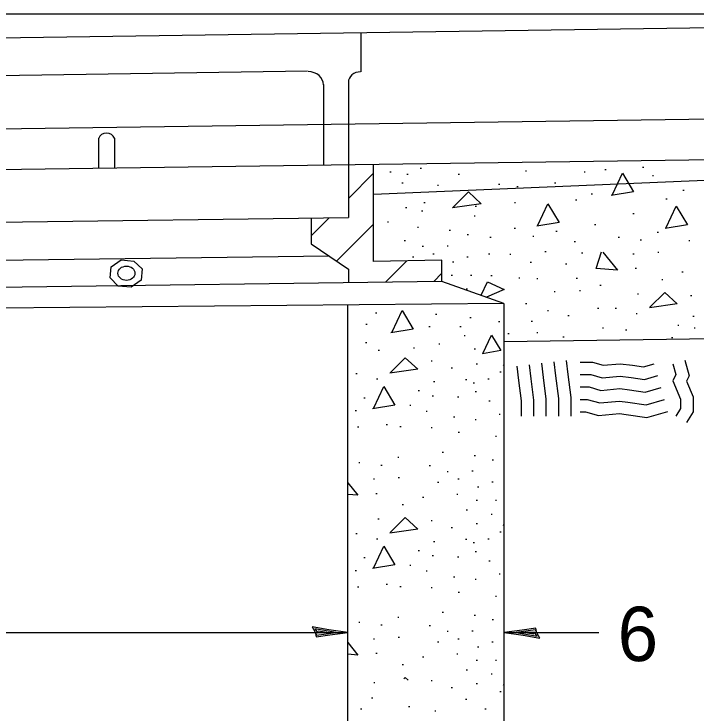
# Model space of a CAD drawing. Extents: x 0 to 2.83, y -0.14 to 1.83.
# Drawn here: x 1.2799 to 1.4263, y 0.491 to 0.6411 of the extents above; entities that cross this region are included whole.
import ezdxf

# ---------------------------------------------------------------- set-up
doc = ezdxf.new("R2010")
doc.units = 0
doc.layers.add('RD_Pr_Roadway_Dimensions', color=7, linetype='Continuous')
doc.layers.add('SH_General_Details', color=7, linetype='Continuous')

msp = doc.modelspace()

# ---------------------------------------------------------------- linework, layer by layer
at = {"layer": 'RD_Pr_Roadway_Dimensions'}
for p, q in [((1.24323, 0.50827), (1.35156, 0.50827)), ((1.38516, 0.50827), (1.40545, 0.50827))]:
    msp.add_line(p, q, dxfattribs=at)
for points in [[(1.34454, 0.50837), (1.34478, 0.50733), (1.34774, 0.50778), (1.35156, 0.50827), (1.34749, 0.50883), (1.34392, 0.50946), (1.34454, 0.50837), (1.34486, 0.50768), (1.34899, 0.50828), (1.34447, 0.50907), (1.34514, 0.50818), (1.34704, 0.5083), (1.34522, 0.50858)], [(1.39217, 0.50817), (1.39193, 0.50921), (1.38897, 0.50876), (1.38515, 0.50827), (1.38922, 0.50771), (1.39279, 0.50708), (1.39217, 0.50817), (1.39185, 0.50886), (1.38772, 0.50826), (1.39224, 0.50747), (1.39157, 0.50836), (1.38967, 0.50824), (1.39149, 0.50796)]]:
    msp.add_lwpolyline(points, dxfattribs=at)
at = {"layer": 'SH_General_Details'}
for p, q in [((0.45712, 0.64108), (1.47937, 0.64108)), ((0.96531, 0.63143), (1.57758, 0.64034)), ((1.35439, 0.63712), (1.35439, 0.62865)), ((1.34294, 0.62883), (1.11361, 0.62532)), ((1.3517, 0.62644), (1.3517, 0.60872)), ((1.34635, 0.62591), (1.34635, 0.60865)), ((1.57758, 0.62063), (0.96523, 0.61191)), ((1.29814, 0.60808), (1.29814, 0.61443)), ((1.30149, 0.61443), (1.30149, 0.60813)), ((0.96523, 0.60332), (1.57758, 0.61188)), ((1.57758, 0.61162), (1.35712, 0.60231)), ((1.35169, 0.60872), (1.35169, 0.59739)), ((1.35712, 0.58796), (1.35712, 0.6088)), ((1.36714, 0.60796), (1.3674, 0.60796)), ((1.41485, 0.60822), (1.41512, 0.60822)), ((1.36058, 0.60717), (1.36085, 0.60717)), ((1.36425, 0.60665), (1.36452, 0.60665)), ((1.37526, 0.60665), (1.37553, 0.60665)), ((1.38968, 0.60743), (1.38995, 0.60743)), ((1.40227, 0.60717), (1.40253, 0.60717)), ((1.40672, 0.6077), (1.40699, 0.6077)), ((1.41695, 0.60638), (1.41721, 0.60638)), ((1.3632, 0.60481), (1.36347, 0.60481)), ((1.37081, 0.60429), (1.37107, 0.60429)), ((1.38391, 0.60455), (1.38418, 0.60455)), ((1.38785, 0.60402), (1.38811, 0.60402)), ((1.39597, 0.60481), (1.39624, 0.60481)), ((1.40384, 0.60245), (1.40411, 0.60245)), ((1.4235, 0.60324), (1.42377, 0.60324)), ((1.36792, 0.60061), (1.36819, 0.60061)), ((1.38732, 0.60061), (1.38759, 0.60061)), ((1.40043, 0.60114), (1.4007, 0.60114)), ((1.41983, 0.6014), (1.4201, 0.6014)), ((1.36399, 0.59956), (1.36426, 0.59956)), ((1.37893, 0.59983), (1.3792, 0.59983)), ((1.3674, 0.59878), (1.36766, 0.59878)), ((1.37867, 0.59773), (1.37894, 0.59773)), ((1.41275, 0.59825), (1.41302, 0.59825)), ((1.10552, 0.59397), (1.35169, 0.59739)), ((1.34368, 0.59728), (1.34368, 0.59169)), ((1.36006, 0.59642), (1.36032, 0.59642)), ((1.3665, 0.59533), (1.36677, 0.59533)), ((1.37336, 0.59464), (1.37363, 0.59464)), ((1.38729, 0.5951), (1.38756, 0.5951)), ((1.39624, 0.59441), (1.3965, 0.59441)), ((1.40455, 0.59584), (1.40481, 0.59584)), ((1.3772, 0.59372), (1.37747, 0.59372)), ((1.38208, 0.59315), (1.38234, 0.59315)), ((1.39125, 0.59338), (1.39151, 0.59338)), ((1.40959, 0.59315), (1.40986, 0.59315)), ((1.41796, 0.59424), (1.41823, 0.59424)), ((1.34368, 0.59169), (1.35174, 0.58627)), ((1.36369, 0.59246), (1.36396, 0.59246)), ((1.40019, 0.59223), (1.40046, 0.59223)), ((1.41435, 0.59258), (1.41462, 0.59258)), ((1.42473, 0.59246), (1.42499, 0.59246)), ((1.36753, 0.5912), (1.3678, 0.5912)), ((1.37287, 0.59132), (1.37313, 0.59132)), ((1.39388, 0.59011), (1.39415, 0.59011)), ((1.41808, 0.58994), (1.41834, 0.58994)), ((1.34758, 0.58906), (1.11039, 0.58599)), ((1.36547, 0.58891), (1.36574, 0.58891)), ((1.36983, 0.5896), (1.37009, 0.5896)), ((1.37715, 0.58896), (1.37741, 0.58896)), ((1.38179, 0.5896), (1.38206, 0.5896)), ((1.38632, 0.58948), (1.38658, 0.58948)), ((1.40174, 0.58982), (1.402, 0.58982)), ((1.41274, 0.5896), (1.41301, 0.5896)), ((1.30077, 0.58677), (1.30293, 0.58829)), ((1.30293, 0.58829), (1.30568, 0.58801)), ((1.30568, 0.58801), (1.30743, 0.58632)), ((1.37177, 0.58819), (1.35712, 0.58796)), ((1.37177, 0.58367), (1.37177, 0.58819)), ((1.37405, 0.58788), (1.37432, 0.58788)), ((1.39073, 0.58776), (1.391, 0.58776)), ((1.3983, 0.58742), (1.39856, 0.58742)), ((1.30057, 0.58445), (1.30077, 0.58677)), ((1.30743, 0.58632), (1.30723, 0.58395)), ((1.35174, 0.58627), (1.35174, 0.58339)), ((1.41326, 0.5865), (1.41353, 0.5865)), ((1.42329, 0.5857), (1.42356, 0.5857)), ((1.30232, 0.58265), (1.30057, 0.58445)), ((1.30723, 0.58395), (1.30508, 0.58242)), ((1.37376, 0.58501), (1.37403, 0.58501)), ((1.37789, 0.58501), (1.37816, 0.58501)), ((1.3823, 0.5849), (1.38257, 0.5849)), ((1.38827, 0.58444), (1.38853, 0.58444)), ((1.39211, 0.58426), (1.39237, 0.58426)), ((1.40059, 0.58432), (1.40086, 0.58432)), ((1.41894, 0.58409), (1.4192, 0.58409)), ((1.37177, 0.58366), (1.08549, 0.57971)), ((1.30508, 0.58242), (1.30232, 0.58265)), ((1.38507, 0.57893), (1.37177, 0.58367)), ((1.40569, 0.58283), (1.40596, 0.58283)), ((1.37697, 0.58203), (1.37724, 0.58203)), ((1.39583, 0.58146), (1.3961, 0.58146)), ((1.40128, 0.58168), (1.40155, 0.58168)), ((1.41372, 0.581), (1.41399, 0.581)), ((1.42513, 0.58065), (1.42539, 0.58065)), ((1.38507, 0.57893), (1.07133, 0.57597)), ((1.35156, 0.34923), (1.35156, 0.57861)), ((1.38507, 0.57893), (1.38507, 0.34144)), ((1.3897, 0.57893), (1.38997, 0.57893)), ((1.40518, 0.5779), (1.40544, 0.5779)), ((1.40896, 0.5779), (1.40923, 0.5779)), ((1.35755, 0.57689), (1.35782, 0.57689)), ((1.37038, 0.57663), (1.37065, 0.57663)), ((1.3944, 0.57744), (1.39467, 0.57744)), ((1.41343, 0.57676), (1.4137, 0.57676)), ((1.37778, 0.57587), (1.37805, 0.57587)), ((1.38391, 0.57506), (1.38418, 0.57506)), ((1.39096, 0.57515), (1.39123, 0.57515)), ((1.39881, 0.57635), (1.39908, 0.57635)), ((1.42564, 0.57618), (1.42591, 0.57618)), ((1.35547, 0.57448), (1.35573, 0.57448)), ((1.36895, 0.57397), (1.36922, 0.57397)), ((1.37565, 0.57397), (1.37592, 0.57397)), ((1.40622, 0.57369), (1.40648, 0.57369)), ((1.42238, 0.57425), (1.42264, 0.57425)), ((1.42588, 0.57369), (1.42615, 0.57369)), ((1.37652, 0.57202), (1.37678, 0.57202)), ((1.57758, 0.57332), (1.38507, 0.57071)), ((1.38592, 0.57248), (1.38618, 0.57248)), ((1.39211, 0.57271), (1.39238, 0.57271)), ((1.4112, 0.57323), (1.41147, 0.57323)), ((1.3554, 0.57056), (1.35567, 0.57056)), ((1.39773, 0.57174), (1.398, 0.57174)), ((1.42106, 0.57163), (1.42133, 0.57163)), ((1.35812, 0.56892), (1.35839, 0.56892)), ((1.36564, 0.56942), (1.36591, 0.56942)), ((1.37108, 0.57025), (1.37135, 0.57025)), ((1.37869, 0.56921), (1.37896, 0.56921)), ((1.36945, 0.56661), (1.36971, 0.56661)), ((1.37911, 0.56598), (1.37938, 0.56598)), ((1.37374, 0.56512), (1.37401, 0.56512)), ((1.35328, 0.56386), (1.35355, 0.56386)), ((1.38422, 0.56421), (1.38448, 0.56421)), ((1.35775, 0.56272), (1.35802, 0.56272)), ((1.36996, 0.56214), (1.37023, 0.56214)), ((1.37684, 0.5626), (1.37711, 0.5626)), ((1.37848, 0.56191), (1.37875, 0.56191)), ((1.38164, 0.56272), (1.3819, 0.56272)), ((1.36669, 0.56021), (1.36696, 0.56021)), ((1.37894, 0.55998), (1.37921, 0.55998)), ((1.355, 0.55867), (1.35527, 0.55867)), ((1.36968, 0.55912), (1.36994, 0.55912)), ((1.37512, 0.55884), (1.37539, 0.55884)), ((1.36486, 0.55706), (1.36513, 0.55706)), ((1.38187, 0.55798), (1.38213, 0.55798)), ((1.35316, 0.55592), (1.35343, 0.55592)), ((1.36836, 0.5558), (1.36862, 0.5558)), ((1.37426, 0.55454), (1.37453, 0.55454)), ((1.37888, 0.55402), (1.37915, 0.55402)), ((1.38404, 0.55517), (1.38431, 0.55517)), ((1.35368, 0.55242), (1.35395, 0.55242)), ((1.35982, 0.55293), (1.36008, 0.55293)), ((1.36274, 0.55248), (1.363, 0.55248)), ((1.36944, 0.55225), (1.36971, 0.55225)), ((1.37529, 0.55127), (1.37556, 0.55127)), ((1.38324, 0.55041), (1.38351, 0.55041)), ((1.37185, 0.54697), (1.37212, 0.54697)), ((1.36228, 0.54588), (1.36255, 0.54588)), ((1.37871, 0.54628), (1.37898, 0.54628)), ((1.38255, 0.54537), (1.38282, 0.54537)), ((1.35391, 0.54479), (1.35418, 0.54479)), ((1.35867, 0.54422), (1.35894, 0.54422)), ((1.36904, 0.54411), (1.36931, 0.54411)), ((1.37288, 0.54284), (1.37315, 0.54284)), ((1.37822, 0.54296), (1.37848, 0.54296)), ((1.35706, 0.54124), (1.35733, 0.54124)), ((1.36239, 0.54158), (1.36266, 0.54158)), ((1.37082, 0.54055), (1.37109, 0.54055)), ((1.37518, 0.54124), (1.37544, 0.54124)), ((1.3825, 0.54061), (1.38276, 0.54061)), ((1.3794, 0.53952), (1.37967, 0.53952)), ((1.35758, 0.53814), (1.35785, 0.53814)), ((1.37495, 0.53797), (1.37522, 0.53797)), ((1.36761, 0.53734), (1.36788, 0.53734)), ((1.37911, 0.53665), (1.37938, 0.53665)), ((1.38324, 0.53665), (1.38351, 0.53665)), ((1.36325, 0.53574), (1.36352, 0.53574)), ((1.37701, 0.53459), (1.37728, 0.53459)), ((1.38232, 0.53367), (1.38259, 0.53367)), ((1.35804, 0.53264), (1.3583, 0.53264)), ((1.36945, 0.5323), (1.36971, 0.5323)), ((1.37911, 0.53167), (1.37938, 0.53167)), ((1.37374, 0.53081), (1.37401, 0.53081)), ((1.38422, 0.52989), (1.38448, 0.52989)), ((1.35328, 0.52955), (1.35355, 0.52955)), ((1.35775, 0.5284), (1.35802, 0.5284)), ((1.38164, 0.5284), (1.3819, 0.5284)), ((1.36996, 0.52783), (1.37023, 0.52783)), ((1.37684, 0.52828), (1.37711, 0.52828)), ((1.37848, 0.5276), (1.37875, 0.5276)), ((1.36669, 0.5259), (1.36696, 0.5259)), ((1.37894, 0.52567), (1.37921, 0.52567)), ((1.355, 0.52435), (1.35527, 0.52435)), ((1.36968, 0.52481), (1.36994, 0.52481)), ((1.37512, 0.52452), (1.37539, 0.52452)), ((1.36486, 0.52274), (1.36513, 0.52274)), ((1.38187, 0.52366), (1.38213, 0.52366)), ((1.35316, 0.5216), (1.35343, 0.5216)), ((1.36836, 0.52148), (1.36862, 0.52148)), ((1.38404, 0.52085), (1.38431, 0.52085)), ((1.37426, 0.52022), (1.37453, 0.52022)), ((1.37888, 0.51971), (1.37915, 0.51971)), ((1.35368, 0.5181), (1.35395, 0.5181)), ((1.35982, 0.51862), (1.36008, 0.51862)), ((1.36274, 0.51816), (1.363, 0.51816)), ((1.36944, 0.51793), (1.36971, 0.51793)), ((1.37529, 0.51695), (1.37556, 0.51695)), ((1.38324, 0.51609), (1.38351, 0.51609)), ((1.37185, 0.51266), (1.37212, 0.51266)), ((1.37871, 0.51197), (1.37898, 0.51197)), ((1.35391, 0.51048), (1.35418, 0.51048)), ((1.36228, 0.51157), (1.36255, 0.51157)), ((1.38255, 0.51105), (1.38282, 0.51105)), ((1.35867, 0.5099), (1.35894, 0.5099)), ((1.36904, 0.50979), (1.36931, 0.50979)), ((1.37288, 0.50853), (1.37315, 0.50853)), ((1.37822, 0.50864), (1.37848, 0.50864)), ((1.35706, 0.50692), (1.35733, 0.50692)), ((1.36239, 0.50727), (1.36266, 0.50727)), ((1.37082, 0.50623), (1.37109, 0.50623)), ((1.37518, 0.50692), (1.37544, 0.50692)), ((1.3825, 0.50629), (1.38276, 0.50629)), ((1.3794, 0.5052), (1.37967, 0.5052)), ((1.35758, 0.50383), (1.35785, 0.50383)), ((1.36761, 0.50302), (1.36788, 0.50302)), ((1.37495, 0.50366), (1.37522, 0.50366)), ((1.36325, 0.50142), (1.36352, 0.50142)), ((1.37911, 0.50234), (1.37938, 0.50234)), ((1.38324, 0.50234), (1.38351, 0.50234)), ((1.37701, 0.50027), (1.37728, 0.50027)), ((1.38232, 0.49936), (1.38259, 0.49936)), ((1.35713, 0.49753), (1.3574, 0.49753)), ((1.36945, 0.49798), (1.36971, 0.49798)), ((1.37911, 0.49735), (1.37938, 0.49735)), ((1.37374, 0.49649), (1.37401, 0.49649)), ((1.38422, 0.49557), (1.38448, 0.49557)), ((1.35666, 0.49425), (1.35693, 0.49425)), ((1.37684, 0.49397), (1.37711, 0.49397)), ((1.36462, 0.49238), (1.36488, 0.49238)), ((1.35432, 0.49191), (1.35459, 0.49191)), ((1.37023, 0.49145), (1.3705, 0.49145)), ((1.381, 0.49191), (1.38126, 0.49191))]:
    msp.add_line(p, q, dxfattribs=at)
for points in [[(1.35169, 0.60146), (1.35712, 0.60689)], [(1.40838, 0.60228), (1.41051, 0.60689), (1.41292, 0.60288), (1.40811, 0.60208)], [(1.37403, 0.59945), (1.37745, 0.60286)], [(1.37745, 0.60286), (1.38017, 0.60034)], [(1.38017, 0.60034), (1.37403, 0.59945)], [(1.39239, 0.59572), (1.39452, 0.60033), (1.39693, 0.59632), (1.39212, 0.59552)], [(1.41991, 0.5952), (1.42205, 0.59981), (1.42445, 0.5958), (1.41965, 0.595)], [(1.34368, 0.59345), (1.34756, 0.59733)], [(1.34917, 0.588), (1.35712, 0.59595)], [(1.40629, 0.5899), (1.40943, 0.5861), (1.40489, 0.58643), (1.40602, 0.58997)], [(1.35965, 0.5835), (1.36423, 0.58807)], [(1.37002, 0.58364), (1.37177, 0.58539)], [(1.38017, 0.58067), (1.38159, 0.58356), (1.38513, 0.58189), (1.38131, 0.58027)], [(1.41637, 0.57809), (1.41958, 0.58129), (1.42225, 0.57882), (1.41632, 0.57795)], [(1.36107, 0.57282), (1.36321, 0.57743), (1.36561, 0.57342), (1.3608, 0.57262)], [(1.38052, 0.56821), (1.38239, 0.57208), (1.38439, 0.56881), (1.38049, 0.56807)], [(1.36069, 0.56405), (1.3639, 0.56725)], [(1.3639, 0.56725), (1.36657, 0.56478)], [(1.385, 0.56558), (1.38516, 0.56589)], [(1.39315, 0.56607), (1.39349, 0.56302), (1.39411, 0.55834), (1.39411, 0.55472)], [(1.3958, 0.56636), (1.39613, 0.56335), (1.39678, 0.55852), (1.39678, 0.55472)], [(1.39845, 0.56666), (1.39878, 0.56367), (1.39944, 0.5587), (1.39944, 0.55472)], [(1.40143, 0.56632), (1.40409, 0.56632), (1.40641, 0.56566), (1.41006, 0.56599), (1.41271, 0.56566), (1.41503, 0.56533), (1.41736, 0.56599)], [(1.42134, 0.56599), (1.422, 0.56367), (1.42134, 0.56234), (1.42299, 0.55836), (1.42299, 0.55637), (1.422, 0.55472)], [(1.4239, 0.56673), (1.42485, 0.56341), (1.42427, 0.56224), (1.42566, 0.5589), (1.42566, 0.55564), (1.42429, 0.55334)], [(1.36657, 0.56478), (1.36063, 0.56392)], [(1.38516, 0.56558), (1.38496, 0.5655)], [(1.38785, 0.56548), (1.38819, 0.56238), (1.38878, 0.55799), (1.38878, 0.55472)], [(1.3905, 0.56577), (1.39084, 0.5627), (1.39144, 0.55817), (1.39144, 0.55472)], [(1.40143, 0.56366), (1.40371, 0.56366), (1.40616, 0.56296), (1.41001, 0.56331), (1.41236, 0.56302), (1.41522, 0.56261), (1.41809, 0.56343)], [(1.35715, 0.5565), (1.35929, 0.56111), (1.36169, 0.5571), (1.35689, 0.5563)], [(1.40143, 0.56099), (1.40334, 0.56099), (1.4059, 0.56026), (1.40997, 0.56063), (1.412, 0.56038), (1.41541, 0.55989), (1.41882, 0.56087)], [(1.40143, 0.55832), (1.40297, 0.55832), (1.40565, 0.55756), (1.40992, 0.55795), (1.41165, 0.55773), (1.41559, 0.55717), (1.41955, 0.5583)], [(1.40143, 0.55566), (1.40259, 0.55566), (1.40539, 0.55486), (1.40988, 0.55527), (1.41129, 0.55509), (1.41578, 0.55445), (1.42029, 0.55574)], [(1.35156, 0.5404), (1.35375, 0.53774)], [(1.35375, 0.53774), (1.35156, 0.5379)], [(1.36069, 0.52973), (1.3639, 0.53294), (1.36657, 0.53047), (1.36063, 0.5296)], [(1.385, 0.53127), (1.38516, 0.53157)], [(1.38516, 0.53127), (1.38496, 0.53119)], [(1.35715, 0.52219), (1.35929, 0.52679), (1.36169, 0.52279), (1.35689, 0.52199)], [(1.35156, 0.50609), (1.35375, 0.50343)], [(1.35375, 0.50343), (1.35156, 0.50359)], [(1.3636, 0.49832), (1.3639, 0.49862)], [(1.3639, 0.49862), (1.36451, 0.49805)], [(1.38516, 0.49695), (1.38496, 0.49687)], [(1.385, 0.49695), (1.38516, 0.49726)]]:
    msp.add_lwpolyline(points, dxfattribs=at)
for centre, major_axis, ratio, start_param, end_param in [((1.343, 0.62588), (0.00336, 0), 0.840278, 0, 1.55171), ((1.35432, 0.62645), (-0.00262, 0), 0.840278, 4.712389, 6.283185), ((1.29981, 0.61406), (-0.00173, 0), 0.840277, 3.394515, 6.028708)]:
    msp.add_ellipse(centre, major_axis=major_axis, ratio=ratio, start_param=start_param, end_param=end_param, dxfattribs=at)
msp.add_ellipse((1.30406, 0.58541), major_axis=(-0.00182, 0), ratio=0.840278, dxfattribs=at)

# ---------------------------------------------------------------- texts
at = {"layer": 'RD_Pr_Roadway_Dimensions'}
msp.add_text('6', height=0.01167, dxfattribs=at).set_placement((1.40949, 0.50213))

doc.saveas('drawing.dxf')
